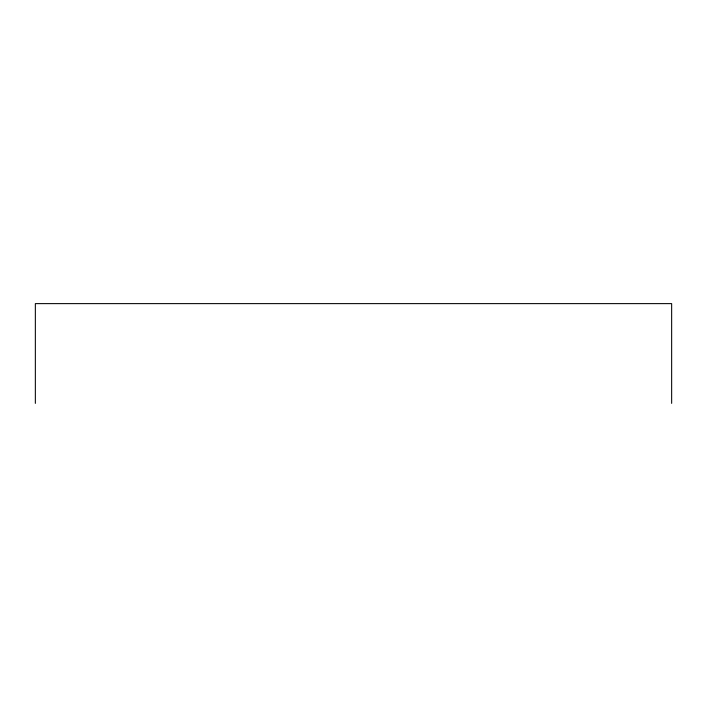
<?xml version="1.0" encoding="UTF-8"?>
<svg xmlns="http://www.w3.org/2000/svg" width="707" height="707" viewBox="0 0 707 707"><rect width="100%" height="100%" fill="white"/><g stroke="black" fill="none" stroke-linecap="round" stroke-linejoin="round"><path stroke-width="1.06" d="M671.65 403.379L671.65 303.621L35.35 303.621L35.35 403.379"/></g></svg>
